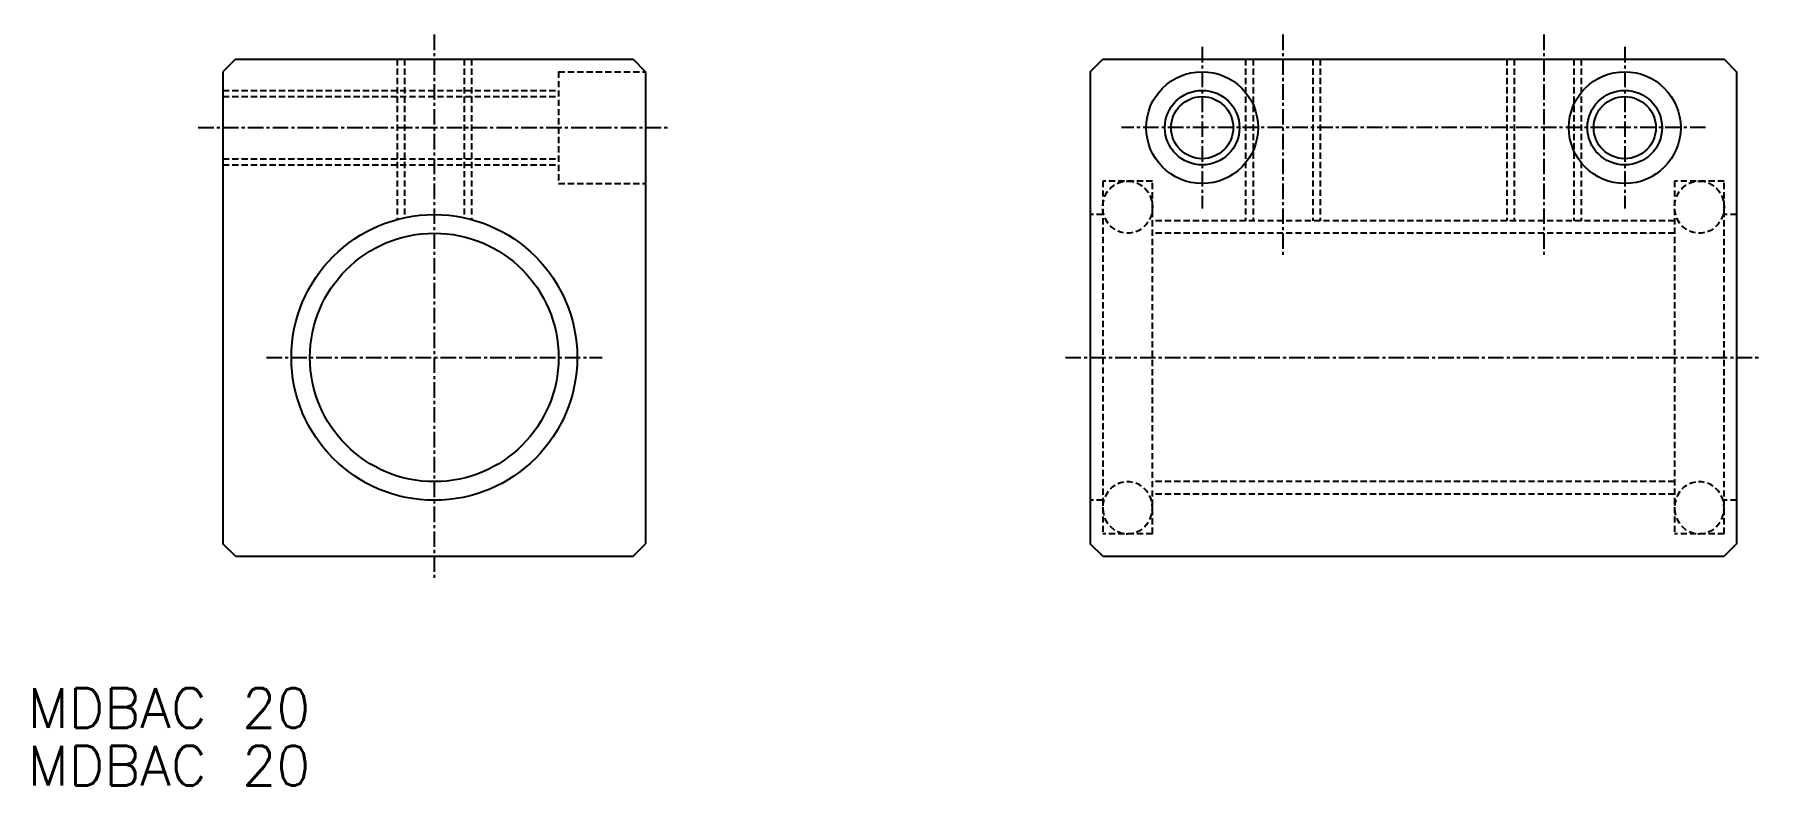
# Model space of a CAD drawing. Extents: x 908 to 1047, y 1 to 62.
import ezdxf

# ---------------------------------------------------------------- set-up
doc = ezdxf.new("R2010")
doc.units = 0
doc.linetypes.add('CENTER', pattern=[2, 1.25, -0.25, 0.25, -0.25])
doc.linetypes.add('DASHED', pattern=[0.75, 0.5, -0.25])
doc.layers.get('0').update_dxf_attribs({"linetype": 'CONTINUOUS'})
doc.layers.add('CENTER', color=1, linetype='CENTER')
doc.styles.get("Standard").update_dxf_attribs({"font": 'txt.shx', "bigfont": 'bigfont.shx'})

msp = doc.modelspace()

# ---------------------------------------------------------------- linework, layer by layer
at = {"color": 7, "linetype": 'CONTINUOUS'}
for p, q in [((923.8, 59.77), (922.8, 58.77)), ((923.8, 59.77), (955.8, 59.77)), ((929.3, 59.77), (929.3, 59.77)), ((955.8, 59.77), (956.8, 58.77)), ((992.58, 58.77), (993.58, 59.77)), ((993.58, 59.77), (1043.58, 59.77)), ((1043.58, 59.77), (1044.58, 58.77)), ((922.8, 58.77), (922.8, 20.77)), ((956.8, 58.77), (956.8, 20.77)), ((992.58, 58.77), (992.58, 20.77)), ((1044.58, 58.77), (1044.58, 20.77)), ((923.8, 19.77), (922.8, 20.77)), ((923.8, 19.77), (955.8, 19.77)), ((955.8, 19.77), (956.8, 20.77)), ((993.58, 19.77), (992.58, 20.77)), ((993.58, 19.77), (1043.58, 19.77)), ((1044.58, 20.77), (1043.58, 19.77))]:
    msp.add_line(p, q, dxfattribs=at)
at = {"color": 3, "linetype": 'DASHED'}
for p, q in [((936.8, 59.77), (936.8, 46.87)), ((937.4, 59.77), (937.4, 47.01)), ((942.2, 59.77), (942.2, 47.01)), ((942.8, 59.77), (942.8, 46.87)), ((1005.08, 59.77), (1005.08, 46.77)), ((1005.68, 59.77), (1005.68, 46.77)), ((1010.48, 59.77), (1010.48, 46.77)), ((1011.08, 59.77), (1011.08, 46.77)), ((1026.08, 59.77), (1026.08, 46.77)), ((1026.68, 59.77), (1026.68, 46.77)), ((1031.48, 59.77), (1031.48, 46.77)), ((1032.08, 59.77), (1032.08, 46.77)), ((949.8, 58.77), (949.8, 49.77)), ((949.8, 58.77), (956.8, 58.77)), ((922.8, 57.27), (949.8, 57.27)), ((922.8, 56.77), (949.8, 56.77)), ((922.8, 51.77), (949.8, 51.77)), ((922.8, 51.27), (949.8, 51.27)), ((949.8, 49.77), (956.8, 49.77)), ((997.58, 49.97), (993.58, 49.97)), ((993.58, 49.97), (993.58, 21.57)), ((997.58, 21.57), (997.58, 49.97)), ((1043.58, 49.97), (1039.58, 49.97)), ((1039.58, 49.97), (1039.58, 21.57)), ((1043.58, 21.57), (1043.58, 49.97)), ((993.58, 47.27), (992.58, 47.27)), ((1044.58, 47.27), (1043.58, 47.27)), ((1039.58, 46.77), (997.58, 46.77)), ((1039.58, 45.77), (997.58, 45.77)), ((1039.58, 25.77), (997.58, 25.77)), ((993.58, 24.27), (992.58, 24.27)), ((1039.58, 24.77), (997.58, 24.77)), ((1044.58, 24.27), (1043.58, 24.27)), ((997.58, 21.57), (993.58, 21.57)), ((1043.58, 21.57), (1039.58, 21.57))]:
    msp.add_line(p, q, dxfattribs=at)
at = {"color": 3, "linetype": 'DASHED', "flags": 128}
for points in [[(995.58, 49.97), (995.96, 49.93), (996.32, 49.82), (996.66, 49.63), (996.96, 49.39), (997.21, 49.09), (997.4, 48.74), (997.52, 48.36), (997.58, 47.97), (997.56, 47.57), (997.47, 47.18), (997.31, 46.82), (997.09, 46.49), (996.82, 46.22), (996.5, 46), (996.14, 45.85), (995.77, 45.78), (995.39, 45.78), (995.02, 45.85), (994.66, 46), (994.34, 46.22), (994.07, 46.49), (993.85, 46.82), (993.69, 47.18), (993.6, 47.57), (993.58, 47.97), (993.64, 48.36), (993.76, 48.74), (993.95, 49.09), (994.2, 49.39), (994.5, 49.63), (994.84, 49.82), (995.2, 49.93)], [(1041.58, 49.97), (1041.96, 49.93), (1042.32, 49.82), (1042.66, 49.63), (1042.96, 49.39), (1043.21, 49.09), (1043.4, 48.74), (1043.52, 48.36), (1043.58, 47.97), (1043.56, 47.57), (1043.47, 47.18), (1043.31, 46.82), (1043.09, 46.49), (1042.82, 46.22), (1042.5, 46), (1042.14, 45.85), (1041.77, 45.78), (1041.39, 45.78), (1041.02, 45.85), (1040.66, 46), (1040.34, 46.22), (1040.07, 46.49), (1039.85, 46.82), (1039.69, 47.18), (1039.6, 47.57), (1039.58, 47.97), (1039.64, 48.36), (1039.76, 48.74), (1039.95, 49.09), (1040.2, 49.39), (1040.5, 49.63), (1040.84, 49.82), (1041.2, 49.93)], [(995.58, 21.57), (995.96, 21.6), (996.32, 21.72), (996.66, 21.9), (996.96, 22.15), (997.21, 22.45), (997.4, 22.79), (997.52, 23.17), (997.58, 23.57), (997.56, 23.97), (997.47, 24.35), (997.31, 24.72), (997.09, 25.04), (996.82, 25.32), (996.5, 25.53), (996.14, 25.68), (995.77, 25.76), (995.39, 25.76), (995.02, 25.68), (994.66, 25.53), (994.34, 25.32), (994.07, 25.04), (993.85, 24.72), (993.69, 24.35), (993.6, 23.97), (993.58, 23.57), (993.64, 23.17), (993.76, 22.79), (993.95, 22.45), (994.2, 22.15), (994.5, 21.9), (994.84, 21.72), (995.2, 21.6)], [(1041.58, 21.57), (1041.96, 21.6), (1042.32, 21.72), (1042.66, 21.9), (1042.96, 22.15), (1043.21, 22.45), (1043.4, 22.79), (1043.52, 23.17), (1043.58, 23.57), (1043.56, 23.97), (1043.47, 24.35), (1043.31, 24.72), (1043.09, 25.04), (1042.82, 25.32), (1042.5, 25.53), (1042.14, 25.68), (1041.77, 25.76), (1041.39, 25.76), (1041.02, 25.68), (1040.66, 25.53), (1040.34, 25.32), (1040.07, 25.04), (1039.85, 24.72), (1039.69, 24.35), (1039.6, 23.97), (1039.58, 23.57), (1039.64, 23.17), (1039.76, 22.79), (1039.95, 22.45), (1040.2, 22.15), (1040.5, 21.9), (1040.84, 21.72), (1041.2, 21.6)]]:
    msp.add_lwpolyline(points, close=True, dxfattribs=at)
at = {"color": 7, "linetype": 'CONTINUOUS'}
for centre, radius in [((1001.58, 54.27), 4.5), ((1035.58, 54.27), 4.5), ((1001.58, 54.27), 2.5), ((1035.58, 54.27), 2.5), ((939.8, 35.77), 11.5), ((939.8, 35.77), 10)]:
    msp.add_circle(centre, radius, dxfattribs=at)
at = {"color": 3}
for centre in [(1001.58, 54.27), (1035.58, 54.27)]:
    msp.add_circle(centre, 3, dxfattribs=at)
at = {"layer": 'CENTER', "color": 1, "linetype": 'CENTER'}
for p, q in [((939.8, 61.77), (939.8, 17.77)), ((1008.08, 61.77), (1008.08, 43.77)), ((1029.08, 61.77), (1029.08, 43.77)), ((1001.58, 60.77), (1001.58, 47.77)), ((1035.58, 60.77), (1035.58, 47.77)), ((920.8, 54.27), (958.8, 54.27)), ((1042.08, 54.27), (995.08, 54.27)), ((926.3, 35.77), (953.3, 35.77)), ((990.58, 35.77), (1046.58, 35.77))]:
    msp.add_line(p, q, dxfattribs=at)

# ---------------------------------------------------------------- texts
at = {"color": 7, "linetype": 'CONTINUOUS'}
for p in [(907.09, 5.95), (907.09, 1.31)]:
    msp.add_text('MDBAC 20', height=3.2, dxfattribs=at).set_placement(p)

doc.saveas('drawing.dxf')
